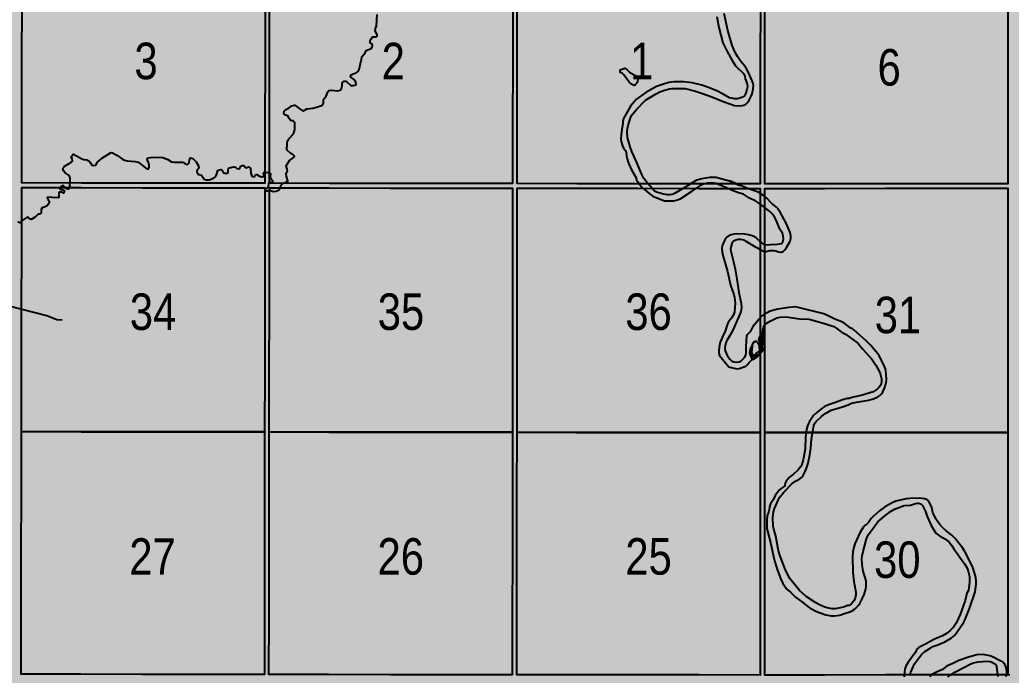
# Model space of a CAD drawing. Extents: x 403018 to 417191, y 6033193 to 6042673.
# Drawn here: x 414521.5 to 414739.1, y 6037159.3 to 6037303.1 of the extents above; entities that cross this region are included whole.
import ezdxf

# ---------------------------------------------------------------- set-up
doc = ezdxf.new("R2010")
doc.units = 0
doc.header["$LTSCALE"] = 5
doc.linetypes.add('DASHED2', pattern=[9.525, 6.35, -3.175])
for name, color, linetype in [('Quarters', 8, 'Continuous'), ('RoadSeg', 57, 'DASHED2'), ('T-WATER', 160, 'Continuous')]:
    doc.layers.add(name, color=color, linetype=linetype)
doc.layers.add('ROUTE-MAP-BACKGROUND-H', color=7, linetype='Continuous', true_color=0xf0ebff)
doc.styles.add('120', font='ARIALN.TTF', dxfattribs={"height": 13})

msp = doc.modelspace()

# ---------------------------------------------------------------- hatches: boundary and pattern name
at = {"layer": 'ROUTE-MAP-BACKGROUND-H'}
h = msp.add_hatch(color=256, dxfattribs=at)
h.dxf.hatch_style = 1
h.paths.add_polyline_path([(412923.423, 6037807.465), (416092.9, 6037807.465), (416092.9, 6035965.758), (412923.423, 6035965.758)])

# ---------------------------------------------------------------- linework, layer by layer
at = {"layer": 'Quarters'}
for points in [[(414575.308, 6037280.257), (414575.295, 6037267.203), (414561.873, 6037267.221), (414548.451, 6037267.24), (414535.029, 6037267.258), (414521.943, 6037267.277), (414521.96, 6037280.33), (414521.979, 6037293.718), (414521.997, 6037307.106), (414522.015, 6037320.495), (414535.097, 6037320.477), (414548.514, 6037320.459), (414561.931, 6037320.442), (414575.348, 6037320.425), (414575.335, 6037307.036), (414575.321, 6037293.647), (414575.308, 6037280.257)], [(414629.661, 6037280.185), (414629.653, 6037267.131), (414616.231, 6037267.149), (414602.809, 6037267.167), (414589.387, 6037267.184), (414576.299, 6037267.202), (414576.312, 6037280.256), (414576.326, 6037293.645), (414576.339, 6037307.034), (414576.352, 6037320.424), (414589.435, 6037320.406), (414602.852, 6037320.388), (414616.269, 6037320.37), (414629.687, 6037320.353), (414629.678, 6037306.963), (414629.67, 6037293.574), (414629.661, 6037280.185)], [(414684.015, 6037280.143), (414684.012, 6037267.091), (414670.589, 6037267.1), (414669.404, 6037267.101), (414657.167, 6037267.111), (414643.745, 6037267.121), (414630.658, 6037267.13), (414630.666, 6037280.184), (414630.674, 6037293.573), (414630.682, 6037306.963), (414630.691, 6037320.352), (414643.773, 6037320.341), (414657.19, 6037320.329), (414670.608, 6037320.318), (414684.025, 6037320.307), (414684.022, 6037306.919), (414684.018, 6037293.531), (414684.015, 6037280.143)], [(414698.102, 6037267.1), (414685.016, 6037267.091), (414685.019, 6037280.144), (414685.023, 6037293.532), (414685.026, 6037306.92), (414685.029, 6037320.307), (414698.111, 6037320.316), (414711.527, 6037320.324), (414724.944, 6037320.333), (414738.36, 6037320.341), (414738.362, 6037306.953), (414738.364, 6037293.565), (414738.365, 6037280.177), (414738.367, 6037267.124), (414724.945, 6037267.116), (414711.524, 6037267.108), (414698.102, 6037267.1)], [(414575.254, 6037226.034), (414575.24, 6037212.646), (414561.813, 6037212.664), (414555.581, 6037212.672), (414548.386, 6037212.682), (414534.96, 6037212.701), (414521.868, 6037212.72), (414521.887, 6037226.108), (414521.905, 6037239.496), (414521.923, 6037252.884), (414521.941, 6037266.272), (414535.028, 6037266.254), (414548.45, 6037266.235), (414561.872, 6037266.217), (414575.294, 6037266.199), (414575.281, 6037252.811), (414575.267, 6037239.422), (414575.254, 6037226.034)], [(414629.626, 6037225.961), (414629.618, 6037212.572), (414616.191, 6037212.59), (414602.764, 6037212.609), (414589.337, 6037212.627), (414576.244, 6037212.644), (414576.258, 6037226.033), (414576.271, 6037239.421), (414576.285, 6037252.809), (414576.298, 6037266.198), (414589.386, 6037266.18), (414602.808, 6037266.162), (414616.23, 6037266.145), (414629.653, 6037266.127), (414629.644, 6037252.738), (414629.635, 6037239.35), (414629.626, 6037225.961)], [(414683.999, 6037225.92), (414683.995, 6037212.531), (414670.568, 6037212.541), (414657.141, 6037212.551), (414643.714, 6037212.562), (414630.622, 6037212.572), (414630.631, 6037225.96), (414630.64, 6037239.349), (414630.648, 6037252.737), (414630.657, 6037266.126), (414643.744, 6037266.116), (414657.167, 6037266.106), (414670.589, 6037266.096), (414684.011, 6037266.086), (414684.007, 6037252.698), (414684.003, 6037239.309), (414683.999, 6037225.92)], [(414698.091, 6037212.539), (414684.999, 6037212.532), (414685.004, 6037225.921), (414685.008, 6037239.31), (414685.012, 6037252.698), (414685.013, 6037256.454), (414685.016, 6037266.087), (414698.102, 6037266.095), (414711.524, 6037266.104), (414724.945, 6037266.112), (414738.367, 6037266.12), (414738.368, 6037252.731), (414738.368, 6037239.342), (414738.369, 6037225.953), (414738.369, 6037212.564), (414724.943, 6037212.556), (414711.517, 6037212.548), (414698.091, 6037212.539)], [(414575.199, 6037172.481), (414575.186, 6037159.427), (414561.755, 6037159.446), (414548.323, 6037159.465), (414534.892, 6037159.484), (414521.796, 6037159.502), (414521.814, 6037172.555), (414521.832, 6037185.944), (414521.85, 6037199.332), (414521.868, 6037212.72), (414534.96, 6037212.701), (414548.386, 6037212.682), (414555.581, 6037212.672), (414561.813, 6037212.664), (414575.24, 6037212.646), (414575.227, 6037199.257), (414575.221, 6037193.481), (414575.213, 6037185.869), (414575.199, 6037172.481)], [(414629.591, 6037172.406), (414629.582, 6037159.353), (414616.151, 6037159.371), (414602.719, 6037159.389), (414589.287, 6037159.408), (414576.191, 6037159.426), (414576.204, 6037172.479), (414576.217, 6037185.868), (414576.231, 6037199.256), (414576.244, 6037212.644), (414589.337, 6037212.627), (414602.764, 6037212.609), (414616.191, 6037212.59), (414629.618, 6037212.572), (414629.609, 6037199.184), (414629.6, 6037185.795), (414629.591, 6037172.406)], [(414683.983, 6037172.364), (414683.979, 6037159.31), (414670.547, 6037159.32), (414657.115, 6037159.331), (414643.683, 6037159.342), (414630.587, 6037159.352), (414630.595, 6037172.405), (414630.604, 6037185.794), (414630.613, 6037199.183), (414630.622, 6037212.572), (414643.714, 6037212.562), (414657.141, 6037212.551), (414670.568, 6037212.541), (414683.995, 6037212.531), (414683.991, 6037199.142), (414683.987, 6037185.753), (414683.983, 6037172.364)], [(414698.079, 6037159.318), (414684.983, 6037159.311), (414684.987, 6037172.365), (414684.991, 6037185.754), (414684.995, 6037199.143), (414684.999, 6037212.532), (414698.091, 6037212.539), (414711.517, 6037212.548), (414724.943, 6037212.556), (414738.369, 6037212.564), (414738.37, 6037199.174), (414738.37, 6037185.785), (414738.371, 6037172.395), (414738.371, 6037159.341), (414724.94, 6037159.333), (414711.51, 6037159.326), (414698.079, 6037159.318)]]:
    msp.add_lwpolyline(points, close=True, dxfattribs=at)
at = {"layer": 'RoadSeg', "flags": 128}
msp.add_lwpolyline([(414530.832, 6037237.177), (414529.667, 6037237.277), (414527.436, 6037238.109), (414512.983, 6037241.805), (414512.484, 6037242.272), (414510.486, 6037246.434), (414510.253, 6037247.034), (414509.087, 6037249.298), (414508.754, 6037250.297), (414507.988, 6037254.726), (414507.689, 6037255.459), (414507.256, 6037255.725), (414506.323, 6037255.958), (414492.371, 6037257.989), (414491.771, 6037258.555), (414490.939, 6037260.82), (414485.844, 6037274.806), (414484.212, 6037277.803), (414483.146, 6037279.202), (414482.88, 6037280.034), (414482.713, 6037280.367), (414482.48, 6037281.233), (414482.247, 6037283.597), (414481.581, 6037286.128), (414478.418, 6037294.786), (414477.785, 6037295.918), (414477.585, 6037296.651), (414477.885, 6037297.05), (414482.38, 6037299.914), (414484.212, 6037301.279), (414485.344, 6037302.711), (414490.772, 6037310.736), (414491.871, 6037312.935), (414492.204, 6037314.133), (414492.637, 6037321.359), (414493.003, 6037322.625), (414495.933, 6037327.92), (414498.764, 6037332.515), (414499.863, 6037335.878), (414502.227, 6037342.072), (414502.494, 6037343.271), (414502.527, 6037344.969), (414501.994, 6037350.497), (414501.461, 6037359.754), (414500.762, 6037363.85), (414500.096, 6037370.91), (414499.563, 6037374.206), (414500.03, 6037377.769), (414499.597, 6037378.802), (414498.131, 6037380.167), (414497.166, 6037381.532), (414496.899, 6037381.699), (414496.599, 6037383.197), (414497.665, 6037400.98), (414496.966, 6037403.477), (414495.534, 6037407.14), (414495.134, 6037409.072), (414522.074, 6037413.134), (414525.138, 6037413.467), (414526.603, 6037413.301), (414527.902, 6037412.768), (414534.162, 6037408.572), (414535.194, 6037408.106), (414536.726, 6037407.873), (414539.49, 6037408.072), (414542.154, 6037407.972)], dxfattribs=at)
at = {"layer": 'T-WATER', "linetype": 'Continuous', "flags": 128}
for points in [[(414598.641, 6037298.925), (414598.92, 6037299.32), (414599.556, 6037299.351), (414599.895, 6037299.435), (414599.925, 6037299.682), (414599.81, 6037300.179), (414599.486, 6037300.695), (414599.583, 6037301.177), (414599.823, 6037301.711), (414599.93, 6037304.223)], [(414674.491, 6037303.786), (414674.929, 6037301.374), (414675.775, 6037298.03), (414676.726, 6037296.12), (414677.825, 6037294.175)], [(414679.62, 6037294.175), (414679.041, 6037295.04), (414678.53, 6037295.93), (414677.875, 6037297.456), (414676.867, 6037300.741), (414676.078, 6037304.455)], [(414578.834, 6037266.723), (414578.941, 6037266.981), (414579.328, 6037267.259), (414579.869, 6037267.429), (414580.318, 6037267.656), (414580.298, 6037267.727), (414580, 6037268.719), (414579.932, 6037269.264), (414580.222, 6037269.844), (414580.213, 6037270.343), (414579.941, 6037271.061), (414580.702, 6037272.188), (414581.491, 6037272.771), (414581.778, 6037273.121), (414581.777, 6037273.187), (414581.436, 6037273.537), (414580.982, 6037273.764), (414580.248, 6037274.391), (414580.003, 6037274.812), (414580.179, 6037275.302), (414580.185, 6037275.953), (414580.28, 6037276.552), (414580.541, 6037276.957), (414581.556, 6037278.052), (414581.747, 6037278.525), (414581.837, 6037279.044), (414581.875, 6037280.359), (414581.832, 6037280.529), (414581.534, 6037280.89), (414581.132, 6037280.909), (414580.932, 6037281.029), (414580.616, 6037281.404), (414580.392, 6037281.96), (414579.858, 6037282.181), (414579.473, 6037282.462), (414579.516, 6037283.04), (414579.881, 6037283.382), (414580.416, 6037283.625), (414581.227, 6037284.23), (414581.743, 6037284.342), (414581.842, 6037284.322), (414583.014, 6037283.439), (414583.442, 6037283.181), (414583.789, 6037283.138), (414584.513, 6037283.568), (414585.781, 6037283.669), (414586.818, 6037283.989), (414587.91, 6037284.342), (414588.14, 6037284.785), (414588.146, 6037285.461), (414588.373, 6037285.893), (414588.725, 6037286.327), (414589.112, 6037287.272), (414589.328, 6037287.58), (414589.978, 6037287.67), (414591.239, 6037287.498), (414591.78, 6037287.648), (414592.127, 6037288.03), (414592.272, 6037288.607), (414592.267, 6037289.11), (414592.325, 6037289.325), (414592.691, 6037289.644), (414593.057, 6037289.606), (414593.311, 6037289.48), (414594.093, 6037288.751), (414594.218, 6037288.695), (414594.774, 6037288.674), (414595.15, 6037288.785), (414595.298, 6037288.905), (414595.24, 6037289.407), (414595.134, 6037289.592), (414594.923, 6037289.874), (414594.147, 6037290.499), (414594.084, 6037290.629), (414594.26, 6037290.986), (414594.69, 6037291.239), (414595.3, 6037291.442), (414595.744, 6037291.718), (414595.967, 6037292.205), (414596.424, 6037294.177), (414596.46, 6037294.336), (414596.533, 6037294.925), (414597.302, 6037295.806), (414597.527, 6037296.322), (414598.613, 6037296.752), (414598.865, 6037297.161), (414598.916, 6037297.545), (414598.804, 6037297.707), (414598.397, 6037297.972), (414598.383, 6037298.431), (414598.641, 6037298.925)], [(414677.825, 6037294.175), (414678.598, 6037292.973), (414678.926, 6037292.605), (414680.059, 6037291.592), (414680.366, 6037291.192), (414680.591, 6037290.724), (414680.72, 6037290.15), (414680.909, 6037289.613), (414681.147, 6037288.96), (414681.172, 6037288.362), (414681.092, 6037287.823), (414680.758, 6037286.829), (414680.516, 6037286.396), (414680.12, 6037286.105), (414679.529, 6037285.852), (414679.036, 6037285.762), (414678.285, 6037285.773), (414677.743, 6037285.853), (414677.263, 6037285.99), (414675.892, 6037286.787), (414674.455, 6037287.479), (414672.4, 6037288.311), (414671.179, 6037288.712), (414669.054, 6037289.263), (414667.24, 6037289.479), (414666.584, 6037289.483), (414665.092, 6037289.454), (414663.972, 6037289.29), (414662.802, 6037288.981), (414661.26, 6037288.45), (414658.897, 6037287.128), (414656.84, 6037285.651)], [(414656.841, 6037283.398), (414658.837, 6037285.427), (414661.001, 6037286.783), (414661.992, 6037287.281), (414663.001, 6037287.645), (414664.078, 6037287.915), (414664.694, 6037288.003), (414666.742, 6037288.043), (414667.546, 6037287.995), (414669.774, 6037287.417), (414671.354, 6037286.94), (414673.407, 6037286.15), (414675.839, 6037285.123), (414678.378, 6037284.278), (414679.533, 6037284.215), (414680.409, 6037284.32), (414680.838, 6037284.576), (414681.204, 6037284.966), (414681.54, 6037285.437), (414682.025, 6037286.304), (414682.222, 6037286.84), (414682.477, 6037287.929), (414682.505, 6037288.644), (414682.426, 6037289.138), (414682.237, 6037289.707), (414681.367, 6037291.653), (414680.813, 6037292.6), (414679.62, 6037294.175)], [(414656.84, 6037285.651), (414655.506, 6037284.138), (414653.975, 6037281.432), (414653.859, 6037280.946), (414653.823, 6037280.288)], [(414656.848, 6037271.943), (414655.821, 6037274.187), (414655.425, 6037275.177), (414654.851, 6037277.266), (414654.777, 6037278.534), (414654.853, 6037279.252), (414654.99, 6037279.896), (414655.545, 6037281.553), (414655.767, 6037282.055), (414656.04, 6037282.474), (414656.841, 6037283.398)], [(414653.823, 6037280.288), (414653.612, 6037279.108), (414653.458, 6037277.809), (414653.401, 6037276.966), (414653.455, 6037276.369), (414653.766, 6037275.406), (414653.995, 6037274.937), (414654.487, 6037274.336), (414654.699, 6037272.777), (414655.073, 6037271.637), (414655.741, 6037270.176), (414656.765, 6037268.386), (414656.85, 6037267.763)], [(414532.485, 6037266.741), (414532.522, 6037266.974), (414532.528, 6037267.746), (414532.534, 6037268.426), (414532.34, 6037268.937), (414531.467, 6037269.538), (414531.126, 6037269.915), (414530.964, 6037270.465), (414531.259, 6037270.902), (414532.181, 6037271.498), (414532.694, 6037271.746), (414533.065, 6037272.082), (414532.992, 6037272.643), (414532.769, 6037273.036), (414533.203, 6037273.581), (414533.305, 6037273.566), (414534.644, 6037272.867), (414535.087, 6037272.577), (414535.563, 6037272.429), (414536.211, 6037272.339), (414536.658, 6037272.122), (414536.991, 6037271.695), (414537.289, 6037271.191), (414537.785, 6037271.141), (414538.193, 6037271.182), (414538.557, 6037271.819), (414539.683, 6037272.828), (414541.39, 6037273.894), (414541.697, 6037273.992), (414542.798, 6037273.39), (414544.035, 6037272.506), (414544.49, 6037272.299), (414545.069, 6037272.139), (414546.8, 6037271.956), (414547.453, 6037271.812), (414547.902, 6037271.548), (414548.082, 6037271.406), (414549.075, 6037270.622), (414549.534, 6037270.375), (414549.74, 6037270.346), (414549.874, 6037270.673), (414549.892, 6037271.172), (414549.733, 6037271.817), (414549.492, 6037272.336), (414549.471, 6037272.559), (414549.758, 6037272.794), (414550.246, 6037272.882), (414552.253, 6037272.912), (414552.928, 6037272.863), (414553.494, 6037272.668), (414553.976, 6037272.433), (414554.804, 6037271.883), (414555.297, 6037271.815), (414557.325, 6037271.816), (414557.45, 6037271.776), (414557.816, 6037271.475), (414558.304, 6037271.337), (414558.693, 6037271.678), (414558.728, 6037272.334), (414558.951, 6037272.778), (414559.505, 6037272.618), (414559.866, 6037272.312), (414560.177, 6037271.921), (414560.69, 6037271.034), (414560.773, 6037270.523), (414560.394, 6037270.059), (414560.35, 6037269.902), (414560.417, 6037269.468), (414560.566, 6037269.24), (414561.417, 6037269.019), (414561.94, 6037268.12), (414562.486, 6037267.933), (414563.083, 6037267.939), (414564.011, 6037268.332), (414564.452, 6037268.604), (414564.689, 6037269.033), (414564.953, 6037270.025), (414565.042, 6037270.086), (414565.616, 6037270.239), (414565.968, 6037269.91), (414566.27, 6037269.531), (414566.77, 6037269.357), (414567.215, 6037269.573), (414567.229, 6037270.204), (414567.319, 6037270.503), (414568.018, 6037270.768), (414568.585, 6037270.845), (414568.85, 6037270.754), (414569.16, 6037270.488), (414569.661, 6037270.388), (414569.961, 6037270.816)], [(414658.861, 6037267.717), (414658.463, 6037268.259), (414657.99, 6037269.146), (414656.853, 6037271.932), (414656.848, 6037271.943)], [(414569.961, 6037270.816), (414569.959, 6037270.978), (414570.367, 6037271.105), (414570.693, 6037271.077), (414571.079, 6037270.598), (414571.713, 6037270.802), (414572.14, 6037270.518), (414572.242, 6037269.409), (414572.428, 6037268.758), (414572.909, 6037268.646), (414573.224, 6037269.032), (414573.56, 6037269.154), (414574.121, 6037268.773), (414574.604, 6037268.636), (414574.938, 6037268.695), (414575.115, 6037268.726), (414575.004, 6037269.44), (414575.111, 6037269.633), (414575.451, 6037269.656), (414575.943, 6037269.595), (414576.502, 6037269.381), (414576.543, 6037269.146), (414576.468, 6037268.763), (414576.549, 6037268.314), (414576.933, 6037267.812), (414576.952, 6037267.728), (414577.03, 6037267.369), (414576.993, 6037267.282), (414576.571, 6037267.289), (414576.446, 6037267.347), (414576.069, 6037267.148), (414576.092, 6037266.724)], [(414656.85, 6037267.716), (414657.223, 6037267.425), (414657.696, 6037266.712)], [(414658.861, 6037267.717), (414660.793, 6037265.59), (414661.221, 6037265.314), (414662.801, 6037264.872), (414663.576, 6037264.768), (414664.076, 6037264.762), (414664.703, 6037264.844), (414665.236, 6037265.043), (414667.032, 6037266.036), (414668.103, 6037266.715)], [(414668.103, 6037266.715), (414670.095, 6037267.96), (414671.2, 6037268.255), (414672.918, 6037268.54), (414673.782, 6037268.572), (414674.362, 6037268.542), (414674.852, 6037268.443), (414677.251, 6037267.721)], [(414683.709, 6037265.167), (414683.187, 6037265.424), (414681.652, 6037265.95), (414680.571, 6037266.392), (414677.251, 6037267.721), (414679.525, 6037266.719)], [(414532.485, 6037266.741), (414532.439, 6037266.456), (414532.248, 6037265.995), (414532.129, 6037265.888), (414531.743, 6037265.996), (414531.022, 6037266.707), (414530.521, 6037266.445), (414530.307, 6037266.014), (414530.472, 6037265.899), (414531.2, 6037265.686), (414531.288, 6037265.518), (414531.072, 6037265.041), (414530.648, 6037265.254), (414530.11, 6037265.283), (414530.042, 6037265.163), (414530.075, 6037264.093), (414529.818, 6037264.02), (414528.523, 6037264.078), (414527.927, 6037264.168), (414527.48, 6037264.106), (414527.709, 6037263.608), (414528, 6037263.231), (414527.813, 6037262.708), (414527.493, 6037262.295), (414527.049, 6037262.064), (414526.411, 6037261.86), (414526.215, 6037261.435), (414526.214, 6037261.352), (414526.209, 6037261.086), (414526.196, 6037260.819), (414526.192, 6037260.742), (414525.81, 6037260.418), (414525.559, 6037260.406), (414525.283, 6037260.218), (414524.936, 6037259.867), (414524.115, 6037259.334), (414523.989, 6037259.285), (414523.522, 6037259.468), (414523.357, 6037259.667), (414523.1, 6037259.768), (414522.711, 6037259.465), (414522.251, 6037259.201), (414521.791, 6037258.67), (414521.557, 6037258.525), (414521.544, 6037258.517), (414521.068, 6037258.807)], [(414578.834, 6037266.723), (414578.746, 6037266.518), (414578.602, 6037265.972), (414578.25, 6037265.64), (414577.769, 6037265.443), (414577.166, 6037265.35), (414576.501, 6037265.555), (414575.943, 6037265.483), (414575.668, 6037265.448), (414575.49, 6037265.617), (414575.453, 6037265.833), (414575.943, 6037266.302), (414576.028, 6037266.383), (414576.102, 6037266.53), (414576.092, 6037266.724)], [(414657.696, 6037266.712), (414658.112, 6037266.239), (414658.501, 6037265.896), (414659.633, 6037264.939), (414660.448, 6037264.366), (414662.412, 6037263.554), (414663.021, 6037263.387), (414663.734, 6037263.354), (414665.018, 6037263.384), (414665.58, 6037263.473), (414666.093, 6037263.649), (414666.564, 6037263.894), (414669.149, 6037265.522), (414670.427, 6037266.43), (414670.907, 6037266.715), (414670.91, 6037266.717)], [(414675.331, 6037266.716), (414674.335, 6037267.14), (414673.853, 6037267.273), (414673.295, 6037267.293), (414672.427, 6037267.236), (414671.412, 6037266.938), (414670.91, 6037266.717)], [(414683.711, 6037262.861), (414683.059, 6037263.283), (414681.654, 6037263.958), (414680.314, 6037264.789), (414679.23, 6037265.124), (414677.72, 6037265.679), (414676.759, 6037266.145), (414675.331, 6037266.716)], [(414683.718, 6037252.81), (414684.723, 6037252.315), (414685.044, 6037252.205), (414686.129, 6037252.454), (414686.914, 6037252.473), (414687.404, 6037252.374), (414688.008, 6037252.136), (414688.504, 6037252.077), (414688.646, 6037252.108), (414689.102, 6037252.35), (414689.473, 6037252.685), (414689.795, 6037253.091), (414690.532, 6037254.535), (414690.683, 6037255.065), (414690.704, 6037255.632), (414690.557, 6037256.386), (414689.697, 6037258.465), (414688.375, 6037260.853), (414688.227, 6037261.119), (414688.039, 6037261.386), (414687.9, 6037261.583), (414687.569, 6037261.942), (414686.452, 6037262.833), (414685.374, 6037264.021), (414684.714, 6037264.539), (414683.709, 6037265.167)], [(414683.716, 6037254.688), (414684.212, 6037254.218), (414684.722, 6037253.924), (414685.09, 6037253.777), (414685.633, 6037253.679), (414686.325, 6037253.773), (414687.695, 6037253.833), (414688.769, 6037254.025), (414688.828, 6037254.063), (414689.034, 6037254.545), (414689.112, 6037255.123), (414689.057, 6037255.62), (414688.856, 6037256.253), (414688.336, 6037257.152), (414687.741, 6037258.613), (414687.268, 6037259.579), (414686.669, 6037260.435), (414686.274, 6037260.852), (414686.021, 6037261.118), (414685.754, 6037261.318), (414684.716, 6037262.098), (414683.711, 6037262.861)], [(414683.716, 6037254.688), (414683.076, 6037255.251), (414682.625, 6037255.531), (414682.02, 6037255.775), (414681.437, 6037255.936), (414680.121, 6037256.149), (414678.295, 6037256.037), (414677.648, 6037255.887), (414676.933, 6037255.572), (414676.655, 6037255.373), (414676.315, 6037254.964), (414676.077, 6037254.524), (414675.674, 6037253.49), (414675.552, 6037253.016), (414675.543, 6037252.735), (414675.741, 6037251.672), (414676.844, 6037247.862), (414677.503, 6037244.889), (414678.192, 6037242.835), (414678.351, 6037242.138), (414678.463, 6037241.002), (414678.401, 6037239.927), (414678.34, 6037239.038), (414678.178, 6037238.504), (414677.702, 6037237.615), (414677.04, 6037236.833), (414676.796, 6037236.354), (414676.269, 6037234.74), (414675.614, 6037233.366), (414675.213, 6037232.325), (414674.965, 6037231.249), (414674.918, 6037230.444), (414674.941, 6037229.901), (414675.088, 6037229.423), (414676.639, 6037227.478), (414677.117, 6037226.969), (414677.607, 6037226.763), (414678.867, 6037226.534), (414679.366, 6037226.539), (414680.868, 6037227.112), (414681.236, 6037227.414), (414681.534, 6037227.816), (414682.942, 6037229.217), (414683.342, 6037229.517), (414683.733, 6037229.719)], [(414683.718, 6037252.81), (414683.086, 6037253.142), (414680.894, 6037254.468), (414680.399, 6037254.697), (414679.774, 6037254.878), (414679.186, 6037254.9), (414678.656, 6037254.756), (414678.107, 6037254.48), (414677.767, 6037254.017), (414677.477, 6037252.771), (414677.517, 6037252.298), (414678.162, 6037250.004), (414678.52, 6037248.352), (414678.964, 6037245.7), (414679.283, 6037243.229), (414679.81, 6037240.858), (414679.855, 6037239.927), (414679.724, 6037239.038), (414679.334, 6037237.991), (414678.022, 6037234.963), (414677.221, 6037233.658), (414676.702, 6037232.703), (414676.476, 6037232.215), (414676.289, 6037231.579), (414676.237, 6037230.925), (414676.304, 6037230.429), (414676.511, 6037229.909), (414676.723, 6037229.457), (414677.018, 6037229.029), (414677.326, 6037228.63), (414677.688, 6037228.286), (414678.226, 6037228.031), (414678.893, 6037227.95), (414679.388, 6037228.007), (414679.837, 6037228.253), (414680.516, 6037228.979), (414680.811, 6037229.504), (414680.918, 6037230.077), (414680.913, 6037231.428), (414681.05, 6037233.746), (414681.183, 6037234.032), (414681.921, 6037234.731), (414682.363, 6037235.675), (414682.641, 6037236.135), (414683.728, 6037237.402)], [(414698.657, 6037216.925), (414699.597, 6037217.397), (414700.614, 6037217.746), (414702.306, 6037218.23), (414703.28, 6037218.623), (414703.446, 6037218.642), (414704.022, 6037218.952), (414705.159, 6037219.214), (414707.76, 6037219.605), (414708.863, 6037219.922), (414709.801, 6037220.375), (414710.248, 6037220.673), (414710.593, 6037221.035), (414710.883, 6037221.445), (414711.271, 6037222.283), (414711.646, 6037223.438), (414711.733, 6037224.087), (414711.664, 6037225.425), (414711.465, 6037226.494), (414711.294, 6037227.041), (414711.267, 6037227.092), (414710.079, 6037229.38), (414709.781, 6037229.802), (414708.186, 6037231.683), (414707.16, 6037232.748), (414704.635, 6037234.986), (414704.247, 6037235.268), (414703.915, 6037235.429), (414702.362, 6037236.567), (414701.898, 6037236.822), (414700.382, 6037237.389), (414698.929, 6037238.147), (414697.94, 6037238.539), (414692.359, 6037239.941), (414691.702, 6037240.084), (414691.114, 6037240.065), (414690.242, 6037239.938), (414687.835, 6037239.587), (414686.178, 6037239.144), (414684.732, 6037238.358), (414684.3, 6037238.038), (414683.728, 6037237.402)], [(414683.733, 6037229.719), (414684.189, 6037230.054), (414684.471, 6037230.575), (414684.528, 6037231.24), (414684.504, 6037232.537), (414684.478, 6037234.029), (414684.543, 6037235.018), (414684.734, 6037235.648), (414684.949, 6037236.086), (414685.311, 6037236.431), (414686.157, 6037236.993), (414687.668, 6037237.66), (414688.393, 6037237.853), (414689.695, 6037237.89), (414692.646, 6037237.443), (414694.684, 6037237.38), (414695.267, 6037237.26), (414698.095, 6037236.474), (414700.185, 6037235.759), (414700.618, 6037235.518), (414701.797, 6037234.602), (414702.731, 6037234.08), (414705.103, 6037232.372), (414705.47, 6037232.038), (414706.436, 6037230.863), (414708.465, 6037228.61), (414709.345, 6037227.337), (414710.088, 6037225.953), (414710.313, 6037225.459), (414710.642, 6037224.295), (414710.637, 6037223.7), (414710.548, 6037223.209), (414710.305, 6037222.763), (414710.009, 6037222.373), (414709.647, 6037222.037), (414708.782, 6037221.463), (414706.14, 6037220.63), (414704.388, 6037220.259), (414703.526, 6037219.995), (414703.185, 6037219.968), (414702.062, 6037219.722), (414700.551, 6037219.137), (414698.95, 6037218.59), (414698.016, 6037218.148), (414697.19, 6037217.553), (414696.43, 6037216.924), (414695.708, 6037216.233), (414695.371, 6037215.826), (414694.812, 6037214.971), (414694.581, 6037214.515), (414694.358, 6037213.975), (414694.139, 6037213.153), (414693.943, 6037211.553), (414693.893, 6037208.898), (414693.43, 6037206.565), (414693.153, 6037205.54), (414692.921, 6037205.089), (414692.294, 6037204.327), (414691.21, 6037203.331), (414690.815, 6037203.042), (414690.388, 6037202.707), (414689.722, 6037201.885), (414689.502, 6037201.436), (414689.368, 6037200.829), (414689.016, 6037200.509), (414688.566, 6037200.249), (414688.192, 6037199.917), (414687.271, 6037198.702), (414686.813, 6037197.791), (414686.266, 6037196.902), (414686.109, 6037196.427), (414685.872, 6037195.261), (414685.549, 6037194.236), (414685.439, 6037193.474), (414685.462, 6037191.565), (414685.576, 6037190.853), (414686.301, 6037188.094), (414686.7, 6037186.351), (414687.079, 6037184.696), (414687.744, 6037182.457), (414688.498, 6037180.365), (414688.952, 6037179.427), (414689.859, 6037178.187), (414690.616, 6037177.475), (414691.727, 6037176.433), (414693.322, 6037175.257), (414694.497, 6037174.3), (414694.953, 6037173.998), (414696.327, 6037173.25), (414698.382, 6037172.526), (414699.53, 6037172.297)], [(414731.407, 6037179.882), (414731.319, 6037180.69), (414731.043, 6037181.732), (414730.681, 6037182.881), (414730.444, 6037183.429), (414728.909, 6037186.416), (414728.393, 6037187.224), (414726.767, 6037189.303), (414726.036, 6037190.018), (414724.837, 6037190.945), (414724.103, 6037191.605), (414723.442, 6037192.316), (414722.817, 6037193.122), (414722.535, 6037193.569), (414721.881, 6037194.971), (414721.659, 6037196.086), (414721.425, 6037196.612), (414720.918, 6037197.509), (414720.554, 6037197.844), (414720.076, 6037197.989), (414718.92, 6037198.115), (414716.842, 6037198.082), (414716.042, 6037197.989), (414713.74, 6037197.44), (414712.781, 6037197.005), (414711.293, 6037196.132), (414710.173, 6037195.343), (414708.695, 6037193.994), (414708.337, 6037193.632), (414707.786, 6037192.805), (414707.432, 6037192.455), (414707.009, 6037192.18), (414706.682, 6037191.817), (414705.883, 6037190.54), (414704.789, 6037188.074), (414704.458, 6037187.1), (414704.331, 6037186.378), (414704.273, 6037185.318), (414704.34, 6037181.823), (414704.523, 6037179.869), (414704.973, 6037177.517), (414704.954, 6037176.885), (414704.834, 6037176.241), (414704.615, 6037175.691), (414704.318, 6037175.267), (414703.924, 6037174.873), (414703.52, 6037174.593), (414703.227, 6037174.54), (414702.307, 6037174.202), (414701.179, 6037173.95), (414700.472, 6037173.844), (414699.797, 6037173.834), (414698.702, 6037174.053), (414698.164, 6037174.227), (414697.126, 6037174.663), (414696.186, 6037175.153), (414694.08, 6037176.56), (414692.6, 6037177.888), (414690.417, 6037180.576), (414689.486, 6037182.508), (414689.129, 6037183.527), (414688.308, 6037185.581), (414688.061, 6037186.353), (414687.989, 6037186.58), (414687.454, 6037189.751), (414686.959, 6037191.315), (414686.836, 6037191.902), (414686.758, 6037193.86), (414686.938, 6037195.155), (414687.146, 6037195.827), (414687.977, 6037197.806), (414688.233, 6037198.257), (414689.145, 6037199.45), (414690.912, 6037201.279), (414691.726, 6037201.869), (414692.683, 6037202.377), (414693.089, 6037202.687), (414693.404, 6037203.076), (414693.66, 6037203.506), (414694.112, 6037204.519), (414694.47, 6037205.599), (414694.839, 6037207.195), (414695.134, 6037209.06), (414695.261, 6037211.141), (414695.606, 6037213.155), (414695.787, 6037214.076), (414695.974, 6037214.54), (414696.264, 6037214.97), (414697.437, 6037216.062), (414698.229, 6037216.667), (414698.657, 6037216.925)], [(414699.53, 6037172.297), (414700.294, 6037172.273), (414701.463, 6037172.476), (414702.485, 6037172.84), (414703.655, 6037173.15), (414704.141, 6037173.378), (414704.561, 6037173.628), (414704.952, 6037173.963), (414705.613, 6037174.708), (414705.9, 6037175.128), (414706.405, 6037176.051), (414706.816, 6037176.974), (414707.156, 6037178.145), (414707.26, 6037178.806), (414707.23, 6037179.982), (414706.571, 6037182.108), (414706.357, 6037183.538), (414706.327, 6037184.877), (414706.382, 6037185.467), (414706.575, 6037186.382), (414707.356, 6037189.232), (414707.534, 6037189.721), (414707.77, 6037190.162), (414709.84, 6037192.909), (414711.295, 6037194.175), (414712.598, 6037195.177), (414713.473, 6037195.701), (414715.591, 6037196.546), (414717.001, 6037196.611), (414718.08, 6037196.944), (414718.586, 6037197.036), (414718.762, 6037197.041), (414719.232, 6037196.866), (414719.579, 6037196.52), (414719.848, 6037196.108), (414720.269, 6037195.16), (414720.639, 6037194.089), (414721.478, 6037192.139), (414722.548, 6037190.449), (414723.31, 6037189.848), (414724.665, 6037189.094), (414725.426, 6037188.5), (414726.068, 6037187.745), (414726.551, 6037186.867), (414726.889, 6037186.413), (414727.76, 6037185.284), (414728.869, 6037183.629), (414729.396, 6037182.73), (414729.635, 6037182.123), (414729.796, 6037181.528), (414729.922, 6037180.899), (414729.96, 6037180.4), (414729.943, 6037179.718), (414729.687, 6037177.843), (414729.342, 6037177.294), (414728.95, 6037175.693), (414727.856, 6037172.573), (414727.004, 6037170.703), (414726.734, 6037170.239), (414726.406, 6037169.826), (414725.693, 6037169.09), (414724.908, 6037168.418), (414724.01, 6037167.908), (414722.104, 6037167.089), (414720.289, 6037166.053), (414718.839, 6037165.319), (414718.424, 6037165.04), (414717.924, 6037164.122), (414717.371, 6037163.276), (414716.773, 6037162.508), (414716.428, 6037162.15), (414715.944, 6037161.229), (414715.754, 6037160.629), (414715.643, 6037160.018), (414715.637, 6037159.939), (414715.568, 6037158.934)], [(414716.853, 6037159.223), (414717.002, 6037159.795), (414717.067, 6037159.941), (414717.873, 6037161.76), (414719.412, 6037163.785), (414720.137, 6037164.444), (414721.404, 6037165.283), (414721.914, 6037165.548), (414723, 6037165.949), (414724.485, 6037166.606), (414725.875, 6037167.381), (414726.263, 6037167.665), (414726.605, 6037168.015), (414727.223, 6037168.814), (414728.652, 6037170.923), (414728.928, 6037171.371), (414729.922, 6037173.905), (414731.161, 6037177.561), (414731.395, 6037179.274), (414731.407, 6037179.882)], [(414738.035, 6037159.379), (414738.123, 6037159.974), (414738.133, 6037160.323), (414737.838, 6037161.432), (414737.567, 6037161.885), (414737.343, 6037162.055), (414737.08, 6037162.255), (414736.81, 6037162.39), (414734.938, 6037163.321), (414734.414, 6037163.526), (414733.319, 6037163.778), (414732.185, 6037163.813), (414731.537, 6037163.738), (414729.725, 6037163.249), (414727.612, 6037162.524), (414726.254, 6037161.843), (414725.211, 6037161.401), (414724.735, 6037161.135), (414723.973, 6037160.554), (414722.71, 6037159.95), (414721.662, 6037159.402), (414721.253, 6037158.943)], [(414725.161, 6037158.949), (414726.705, 6037159.956), (414730.237, 6037161.792), (414730.777, 6037161.986), (414731.861, 6037162.204), (414733.824, 6037162.319), (414734.444, 6037162.267), (414734.949, 6037162.057), (414735.607, 6037161.664), (414735.78, 6037161.429), (414735.824, 6037161.215), (414735.998, 6037159.971), (414736.128, 6037158.966)], [(414737.965, 6037158.969), (414738.035, 6037159.379)], [(414738.794, 6037159.25), (414738.035, 6037159.379)]]:
    msp.add_lwpolyline(points, dxfattribs=at)
at = {"layer": 'T-WATER'}
for points in [[(414656.384, 6037288.58), (414655.636, 6037289.054), (414655.257, 6037289.405), (414654.621, 6037290.191), (414654.052, 6037291.017), (414653.7, 6037291.351), (414653.233, 6037291.549), (414653.266, 6037292.117), (414654.291, 6037292.464), (414654.714, 6037292.199), (414655.413, 6037291.488), (414656.784, 6037290.779), (414657.107, 6037290.107), (414657.076, 6037289.421), (414656.384, 6037288.58)], [(414684.815, 6037234.4), (414684.749, 6037233.412), (414684.774, 6037231.921), (414684.424, 6037232.003), (414684.01, 6037232.256), (414683.692, 6037232.683), (414683.773, 6037233.186), (414684.002, 6037233.63), (414684.267, 6037234.03), (414684.815, 6037234.4)], [(414682.201, 6037231.438), (414682.091, 6037231.326), (414681.846, 6037230.815), (414681.728, 6037230.206), (414681.809, 6037229.662), (414681.987, 6037229.17), (414682.286, 6037228.574), (414682.583, 6037228.683), (414683.414, 6037229.215), (414684.01, 6037229.996), (414684.374, 6037230.302), (414684.617, 6037230.731), (414684.637, 6037230.905), (414683.835, 6037231.389), (414683.743, 6037231.783), (414683.5, 6037232.219), (414683.155, 6037232.531), (414683.079, 6037232.538), (414682.578, 6037232.356), (414682.299, 6037231.942), (414682.201, 6037231.438)], [(414683.835, 6037231.389), (414684.637, 6037230.905), (414684.617, 6037230.731), (414684.374, 6037230.302), (414684.01, 6037229.996), (414683.414, 6037229.215), (414682.583, 6037228.683), (414682.286, 6037228.574), (414681.987, 6037229.17), (414681.809, 6037229.662), (414681.728, 6037230.206), (414681.846, 6037230.815), (414682.091, 6037231.326), (414682.201, 6037231.438), (414682.108, 6037230.047), (414682.542, 6037229.214), (414682.62, 6037229.191), (414682.852, 6037229.553), (414683.168, 6037229.904), (414683.848, 6037230.352), (414683.938, 6037230.703), (414683.835, 6037231.389)], [(414682.201, 6037231.438), (414682.299, 6037231.942), (414682.578, 6037232.356), (414683.079, 6037232.538), (414683.155, 6037232.531), (414683.5, 6037232.219), (414683.743, 6037231.783), (414683.835, 6037231.389), (414683.938, 6037230.703), (414683.848, 6037230.352), (414683.168, 6037229.904), (414682.852, 6037229.553), (414682.62, 6037229.191), (414682.542, 6037229.214), (414682.108, 6037230.047), (414682.201, 6037231.438)]]:
    msp.add_lwpolyline(points, close=True, dxfattribs=at)

# ---------------------------------------------------------------- texts
at = {"layer": 'RoadSeg', "style": '120'}
for s, height, p in [('3', 8.004, (414546.657, 6037290.057)), ('2', 8.004, (414600.921, 6037290.022)), ('1', 8.004, (414655.425, 6037290.037)), ('6', 8.004, (414709.75, 6037288.655)), ('34', 8.0041, (414545.653, 6037235.035)), ('35', 8.0041, (414600.056, 6037235.035)), ('36', 8.0041, (414654.396, 6037235.026)), ('31', 8.0041, (414709.126, 6037234.321)), ('27', 8.0041, (414545.536, 6037181.308)), ('26', 8.0041, (414600.01, 6037181.334)), ('25', 8.0041, (414654.396, 6037181.343)), ('30', 8.0041, (414708.986, 6037180.629))]:
    msp.add_text(s, height=height, dxfattribs=at).set_placement(p)

doc.saveas('drawing.dxf')
